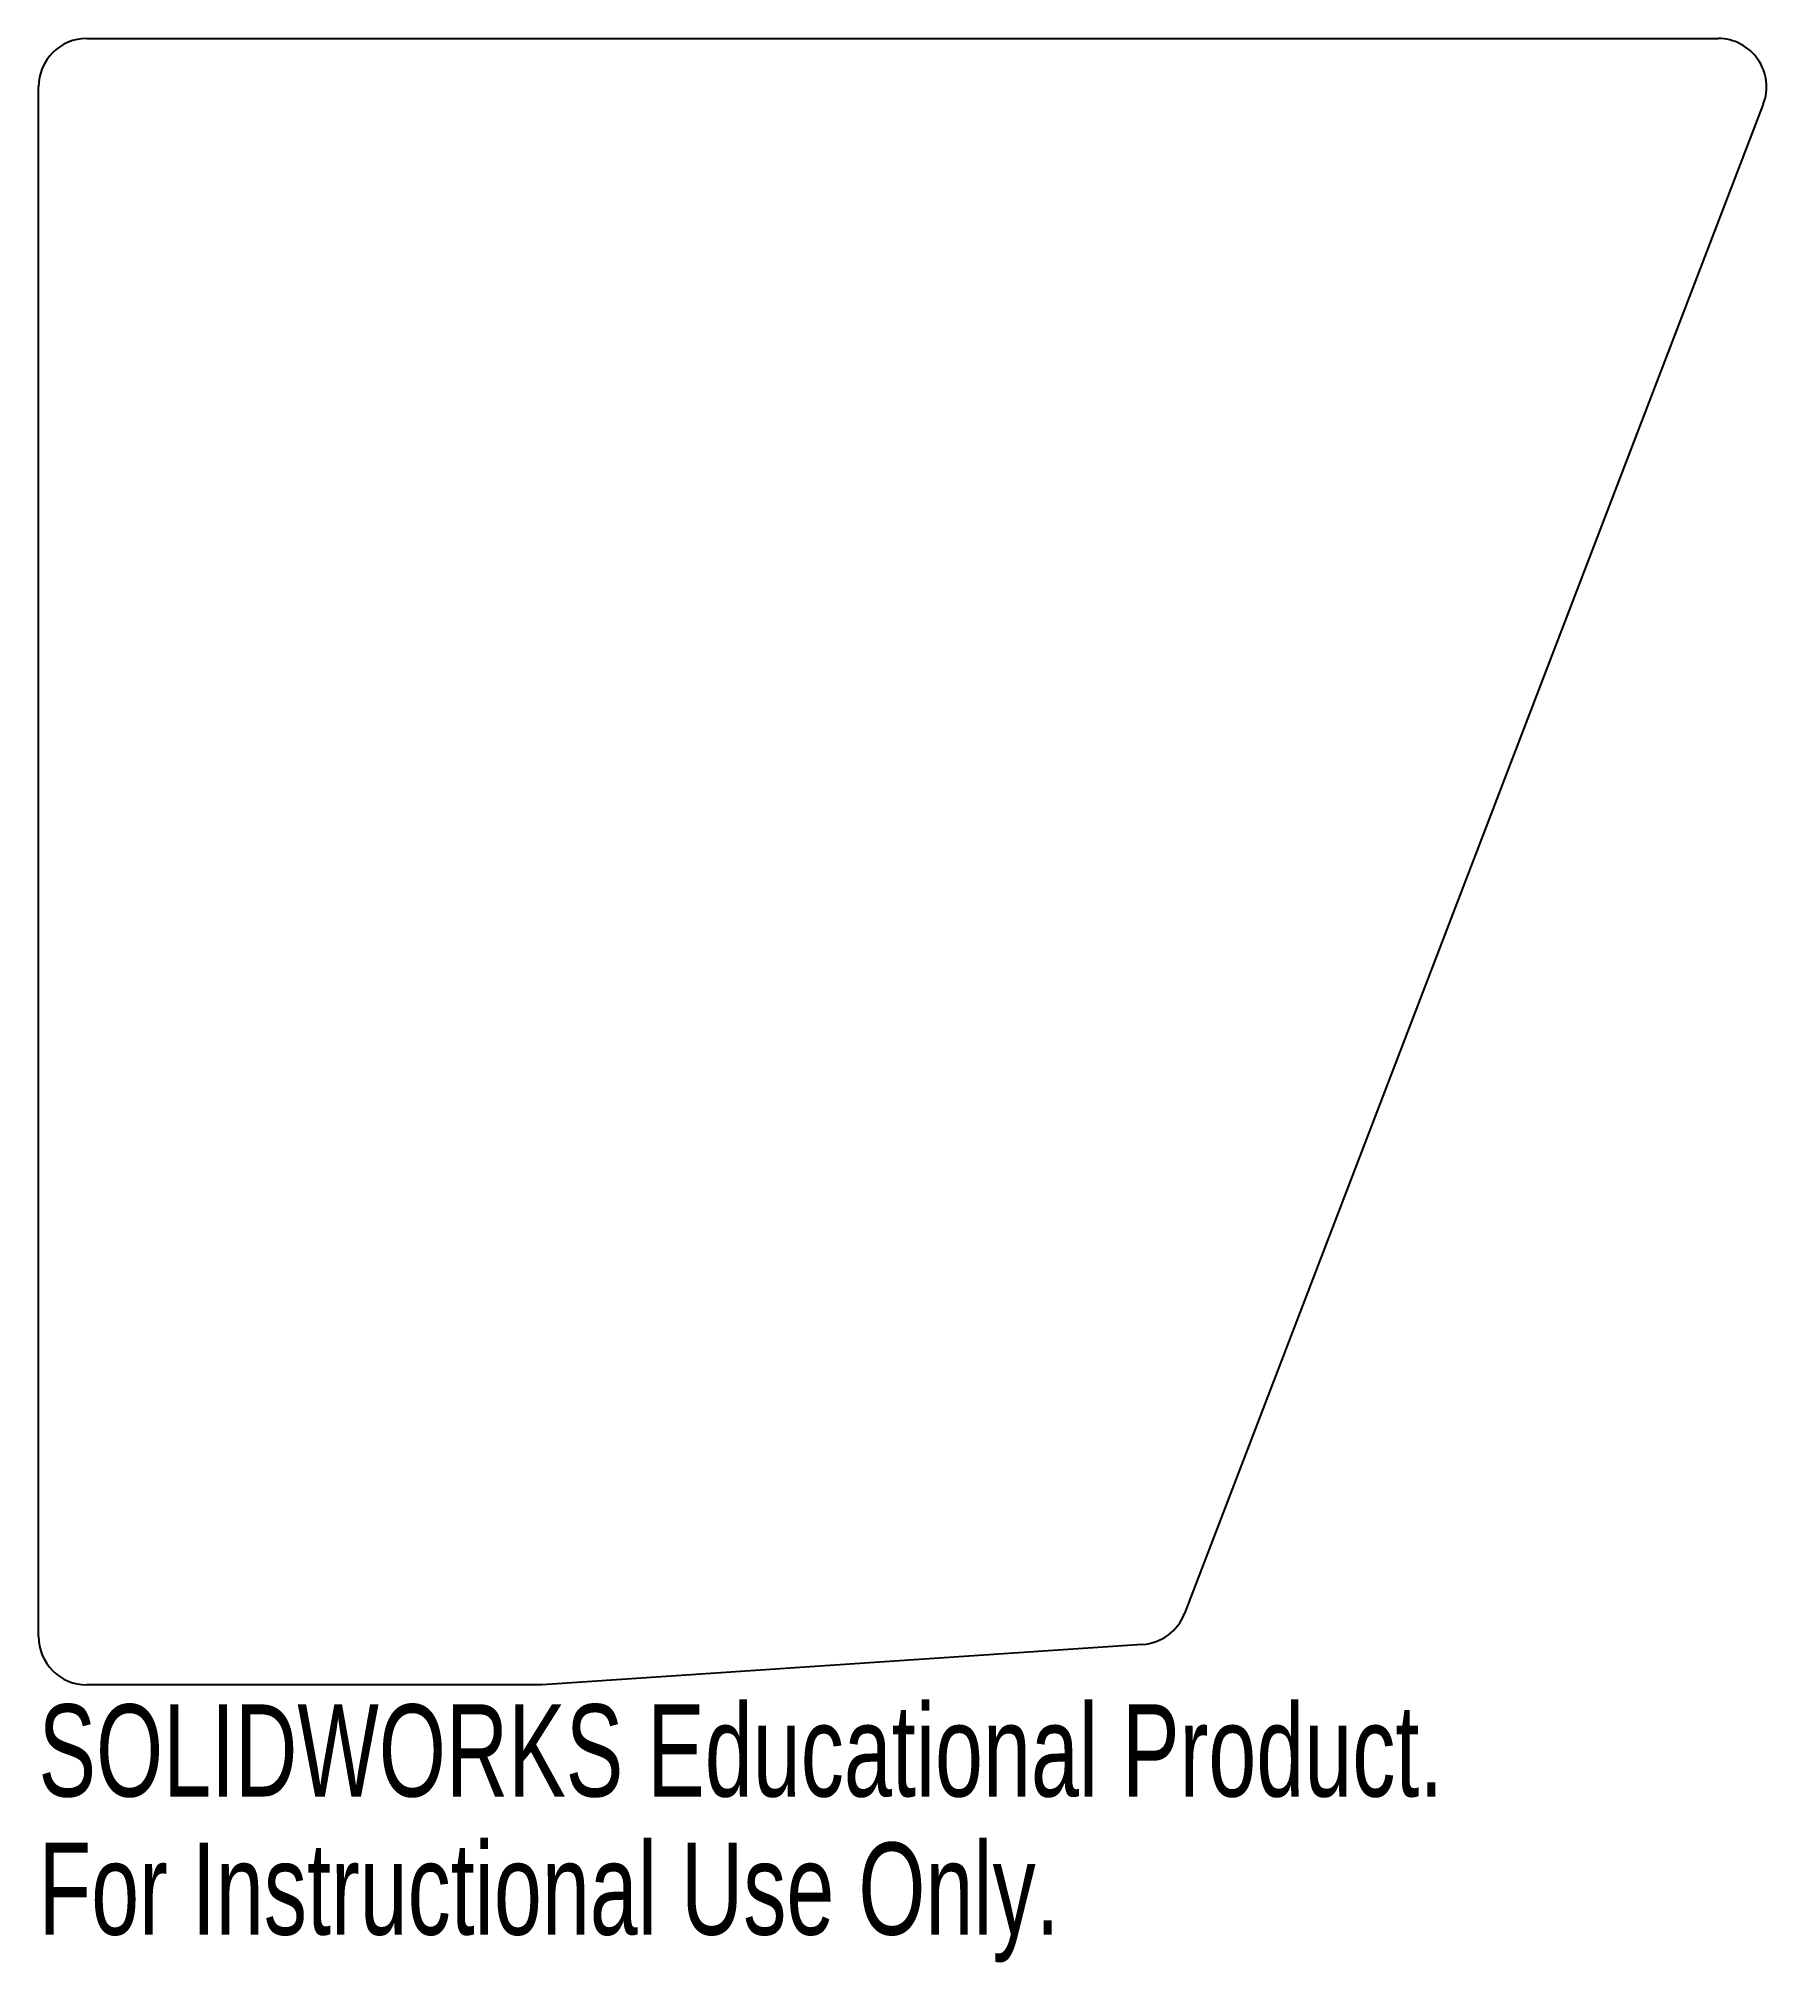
# Model space of a CAD drawing. Header units: inches. Extents: x -1.48 to 2.09, y -2.08 to 1.9.
import ezdxf

# ---------------------------------------------------------------- set-up
doc = ezdxf.new("R2010")
doc.units = ezdxf.units.IN
doc.header["$MEASUREMENT"] = 0
doc.styles.add('SLDTEXTSTYLE0', font='TXT', dxfattribs={"width": 0.7})

msp = doc.modelspace()

# ---------------------------------------------------------------- linework, layer by layer
at = {"color": 7, "linetype": 'Continuous', "lineweight": 25}
for p, q in [((-1.3768, 1.8983), (1.9914, 1.8983)), ((-1.4768, -1.4017), (-1.4768, 1.7983)), ((2.0848, 1.7625), (0.8896, -1.3542)), ((0.8029, -1.4182), (-0.4369, -1.5017)), ((-0.4369, -1.5017), (-1.3768, -1.5017))]:
    msp.add_line(p, q, dxfattribs=at)
for centre, start, end in [((-1.3768, 1.7983), 90, 180), ((1.9914, 1.7983), 339.019, 90), ((0.7962, -1.3184), 273.8548, 339.019), ((-1.3768, -1.4017), 180, 270)]:
    msp.add_arc(centre, 0.1, start, end, dxfattribs=at)

# ---------------------------------------------------------------- texts
at = {"color": 7, "linetype": 'Continuous', "char_height": 0.1903, "attachment_point": 1, "style": 'SLDTEXTSTYLE0'}
for s, insert in [('SOLIDWORKS Educational Product.', (-1.4768, -1.5419)), ('For Instructional Use Only.', (-1.4768, -1.8273))]:
    msp.add_mtext(s, dxfattribs=dict(at, insert=insert))

doc.saveas('drawing.dxf')
